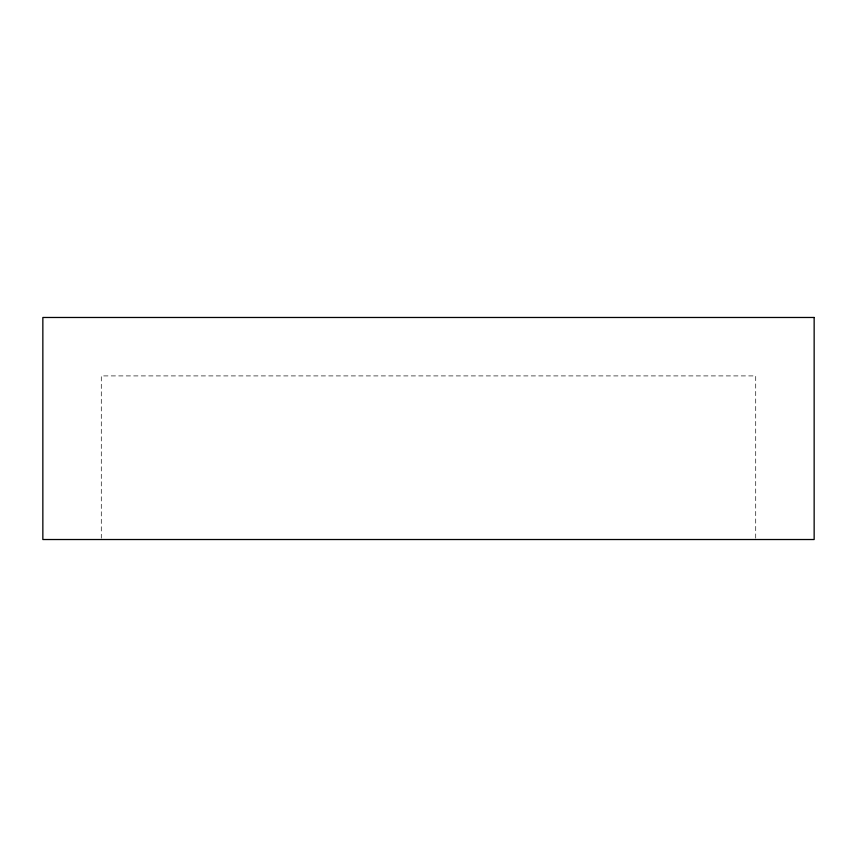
<?xml version="1.0" encoding="UTF-8"?>
<svg xmlns="http://www.w3.org/2000/svg" width="857" height="857" viewBox="0 0 857 857"><rect width="100%" height="100%" fill="white"/><g stroke="black" fill="none" stroke-linecap="round" stroke-linejoin="round"><path stroke-width="0.64" stroke-dasharray="4.29 3.21" d="M755.713 538.185L755.713 375.912L101.287 375.912L101.287 538.185"/><path stroke-width="1.29" d="M814.15 317.476L42.85 317.476L42.85 539.524L814.15 539.524L814.15 317.476"/></g></svg>
